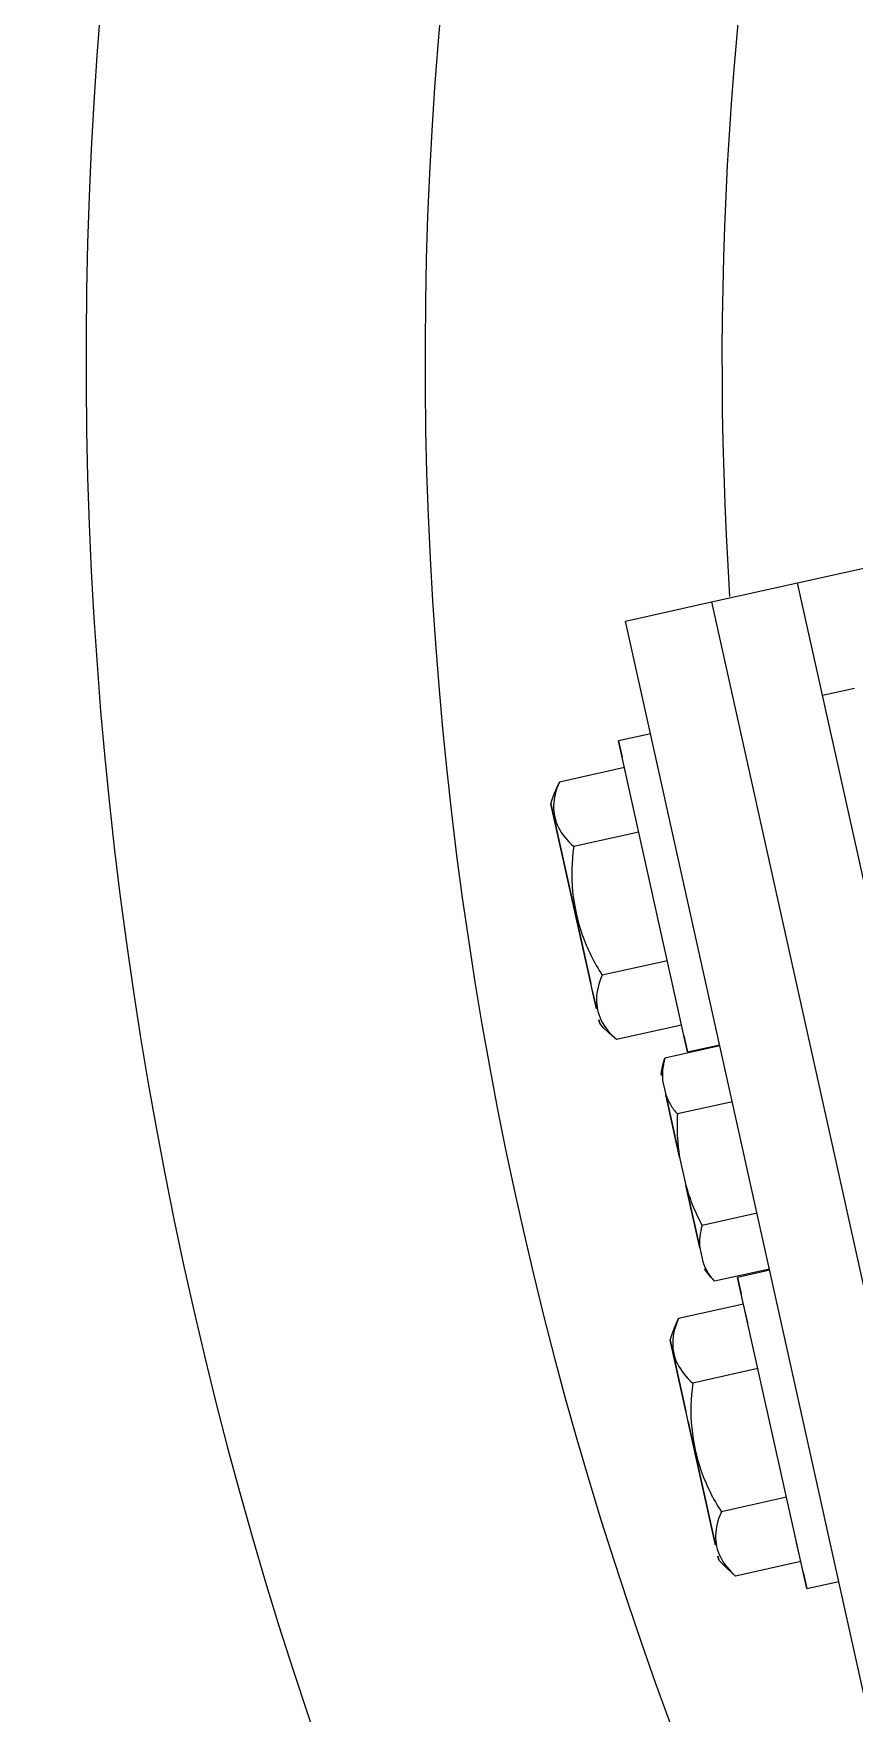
# Model space of a CAD drawing. Header units: millimetres. Extents: x -1534340 to 1713810, y -1348191 to 1114081.
# Drawn here: x 1301140.1 to 1301214.8, y -652008.9 to -651856.1 of the extents above; entities that cross this region are included whole.
import ezdxf

# ---------------------------------------------------------------- set-up
doc = ezdxf.new("R2010")
doc.units = ezdxf.units.MM
doc.header["$LTSCALE"] = 100
for name, color, linetype in [('ccu12-Manh', 8, 'Continuous'), ('KT-Kich thuoc', 9, 'Continuous'), ('SPE-MEP-Electric', 46, 'Continuous'), ('Xref_ST_MBDV Cot vach 30.7.2022$0$Xref_ST_MBDV Cot vach 30.7.2022|Xref_ST_MBDV Cot vach 30.7.2022|Xref_ST_MBDV Cot vach 30.7.2022|Xref_ST_MBDV Cot vach 30.7.2022|A-WALL-PATT', 251, 'Continuous')]:
    doc.layers.add(name, color=color, linetype=linetype)

# ---------------------------------------------------------------- blocks, each defined once
blk = doc.blocks.new('Xref_ST_MBDV Cot vach 30.7.2022$0$Tuong Vay01-flat-1')
at = {"layer": 'Xref_ST_MBDV Cot vach 30.7.2022$0$Xref_ST_MBDV Cot vach 30.7.2022|Xref_ST_MBDV Cot vach 30.7.2022|Xref_ST_MBDV Cot vach 30.7.2022|Xref_ST_MBDV Cot vach 30.7.2022|A-WALL-PATT'}
h = blk.add_hatch(dxfattribs=at)
h.set_pattern_fill('ACET-2D-VATLIEU04', color=256, scale=50, pattern_type=2)
h.set_pattern_definition([(50, (-11139561.84, -1407213.45), (-225.902474, 189.5546825), [37.5, -412.5]), (355, (-11139561.84, -1407213.45), (32.127212, 367.215716), [30, -330]), (100.4514, (-11139531.95, -1407216.06), (-341.231527, -62.944187), [31.870095, -350.571056]), (46.1842, (-11139561.84, -1407113.45), (-319.180497, 306.252097), [56.25, -618.75]), (96.6356, (-11139517.37, -1407120.34), (-516.995922, -60.144022), [47.805144, -525.8565]), (351.1842, (-11139561.84, -1407113.45), (84.740774, 546.39543), [45, -495]), (21, (-11139511.84, -1407138.45), (-105.680822, 275.3079534), [37.5, -412.5]), (326, (-11139511.84, -1407138.45), (206.128805, 305.59852), [30, -330]), (71.4514, (-11139486.97, -1407155.22), (-328.963765, 110.380101), [31.870095, -350.571056]), (37.5, (-11139561.84, -1407213.45), (-78.1345294, 101.8269012), [0, -326, 0, -335, 0, -331.25]), (7.5, (-11139561.84, -1407213.45), (-23.2793464, 176.824191), [0, -191, 0, -318.5, 0, -126.25]), (327.5, (-11139673.34, -1407213.45), (71.9444175, 112.9301145), [0, -125, 0, -390, 0, -517.5000003]), (317.5, (-11139723.34, -1407213.45), (158.0205496, 172.449169), [0, -162.5, 0, -259, 0, -367.5]), (45, (-11139561.84, -1407213.45), (-150.260191, 150.260191), []), (45, (-11139561.84, -1407152.2), (-150.260191, 150.260191), [])])
h.paths.add_polyline_path([(-82665.42, -118500.01), (-81837.42, -121132.03), (-80902.72, -123728.08), (-79862.88, -126283.84), (-78719.64, -128795.04), (-77474.9, -131257.52), (-76130.73, -133667.15), (-74689.38, -136019.95), (-73153.23, -138311.98), (-71524.86, -140539.43), (-69806.97, -142698.6), (-68002.42, -144785.88), (-66114.21, -146797.8), (-64145.5, -148731.01), (-62099.55, -150582.3), (-59979.78, -152348.57), (-57789.72, -154026.89), (-55533, -155614.47), (-53213.4, -157108.65), (-50834.77, -158506.95), (-48401.07, -159807.05), (-45916.36, -161006.78), (-43384.77, -162104.14), (-40810.51, -163097.3), (-38197.89, -163984.61), (-35551.23, -164764.6), (-32874.96, -165435.95), (-30173.53, -165997.57), (-27451.45, -166448.5), (-24701.85, -166789.32), (-4396.73, -168938.26), (36420.02, -167648.22), (41836.49, -160718.64), (12445.39, -24367.66), (8472.91, -9248.97), (-4718.71, -5521.4), (-10557.46, -9946.82), (-34021.19, -27848.25), (-39776.65, -32008.57), (-41248.86, -35293.77), (-45787.32, -38574.38), (-49368.49, -38942), (-57644.19, -44924.07), (-59844.65, -46601.45), (-61968.93, -48362.3), (-64019.6, -50208.35), (-65993.25, -52136.53), (-67886.59, -54143.62), (-69696.47, -56226.28), (-71419.87, -58381.05), (-73053.94, -60604.33), (-74595.93, -62892.43), (-76043.3, -65241.53), (-77393.62, -67647.73), (-78644.64, -70107.01), (-79794.3, -72615.29), (-80840.66, -75168.38), (-81782, -77762.03), (-82616.74, -80391.93), (-83343.48, -83053.69), (-83961.03, -85742.89), (-84468.35, -88455.04), (-84864.6, -91185.63), (-85149.11, -93930.12), (-85321.41, -96683.6), (-85381.3, -99529.51), (-85328.5, -102200.84), (-85163.21, -104955.39), (-84885.7, -107700.59), (-84496.43, -110432.19), (-83996.05, -113145.63), (-83385.37, -115836.4)], flags=16)
h.paths.add_polyline_path([(-83625.46, -118780.63), (-82785.21, -121451.59), (-81836.68, -124086.04), (-80781.46, -126679.6), (-79621.31, -129227.95), (-78358.15, -131726.85), (-76994.1, -134172.14), (-75531.43, -136559.73), (-73972.56, -138885.67), (-72320.1, -141146.07), (-70576.8, -143337.18), (-68745.55, -145455.33), (-66829.42, -147497.01), (-64831.58, -149458.82), (-62755.37, -151337.49), (-60604.25, -153129.89), (-58381.78, -154833.04), (-56091.69, -156444.1), (-53737.77, -157960.38), (-51323.96, -159379.37), (-48854.26, -160698.7), (-46332.79, -161916.18), (-43763.75, -163029.77), (-41151.42, -164037.62), (-38500.15, -164938.06), (-35814.34, -165729.58), (-33098.48, -166410.87), (-30357.09, -166980.79), (-27594.73, -167438.39), (-24815.99, -167782.83), (-4433.74, -169939.93), (36919.56, -168632.94), (42912.69, -160965.6), (13418.23, -24135.12), (9294.84, -8442.07), (-4925.94, -4423.69), (-11162.76, -9150.82), (-34617.48, -27045.38), (-40579.63, -31355.1), (-42051.84, -34640.3), (-46155.98, -37606.97), (-49737.15, -37974.59), (-58240.31, -44121.08), (-60467.12, -45818.54), (-62622.82, -47605.44), (-64703.82, -49478.79), (-66706.66, -51435.49), (-68628.01, -53472.27), (-70464.67, -55585.74), (-72213.56, -57772.38), (-73871.8, -60028.55), (-75436.6, -62350.49), (-76905.37, -64734.35), (-78275.67, -67176.14), (-79545.2, -69671.8), (-80711.86, -72217.17), (-81773.71, -74808.03), (-82728.97, -77440.05), (-83576.05, -80108.85), (-84313.55, -82809.98), (-84940.23, -85538.96), (-85455.06, -88291.23), (-85857.17, -91062.22), (-86145.89, -93847.3), (-86320.76, -96641.84), (-86381.51, -99528.87), (-86327.91, -102240.68), (-86160.19, -105035.66), (-85878.58, -107821.47), (-85483.55, -110593.48), (-84975.76, -113347.05), (-84356.06, -116077.62)])
blk = doc.blocks.new('A$C3D120D72')
for p, q in [((-386.42, 2031.96), (-386.42, 1931.96)), ((-378.39, 1931.96), (-378.39, 2031.96)), ((-370.39, 2031.96), (-370.39, 1931.96)), ((-367.39, 2021.46), (-370.39, 2021.46)), ((-367.39, 2021.46), (-370.39, 2021.46)), ((-367.39, 2019.93), (-367.39, 2021.46)), ((-367.39, 2021.46), (-367.39, 1992.46)), ((-367.39, 2019.93), (-367.39, 2021.46)), ((-367.39, 2021.46), (-367.39, 2019.93)), ((-367.39, 2018.95), (-361.32, 2018.95)), ((-367.39, 2018.95), (-367.39, 2017.21)), ((-360.17, 2017.24), (-360.14, 2017.19)), ((-360.14, 2017.19), (-360.14, 2016.84)), ((-360.14, 2016.84), (-360.14, 2017.19)), ((-360.14, 2017.19), (-360.14, 2016.84)), ((-360.14, 2016.84), (-360.14, 2017.19)), ((-360.14, 2015.82), (-360.14, 1996.72)), ((-360.14, 2004.31), (-360.14, 2015.82)), ((-360.14, 2015.82), (-360.14, 2004.31)), ((-360.14, 2004.31), (-360.14, 2015.82)), ((-367.39, 2012.96), (-361.32, 2012.96)), ((-360.14, 1996.72), (-360.14, 2003.32)), ((-360.14, 2003.32), (-360.14, 1996.72)), ((-360.14, 1996.72), (-360.14, 2003.32)), ((-367.39, 2000.96), (-361.32, 2000.96)), ((-367.39, 1996.7), (-367.39, 1994.96)), ((-360.14, 1996.72), (-360.4, 1996.28)), ((-367.39, 1994.96), (-361.32, 1994.96)), ((-367.39, 1992.46), (-367.39, 1993.98)), ((-367.39, 1992.46), (-367.39, 1993.98)), ((-367.39, 1993.98), (-367.39, 1992.46)), ((-370.39, 1992.46), (-367.39, 1992.46)), ((-370.39, 1992.46), (-367.39, 1992.46)), ((-370.39, 1992.35), (-365.26, 1992.35)), ((-364.61, 1989.09), (-364.61, 1990.41)), ((-364.61, 1989.09), (-364.61, 1983.28)), ((-364.61, 1983.28), (-364.61, 1989.09)), ((-370.39, 1987.15), (-365.26, 1987.15)), ((-364.61, 1980.64), (-364.61, 1983.28)), ((-364.61, 1980.64), (-364.61, 1974.82)), ((-364.61, 1974.82), (-364.61, 1980.64)), ((-370.39, 1976.76), (-365.26, 1976.76)), ((-364.61, 1973.5), (-364.61, 1974.82)), ((-364.61, 1973.02), (-364.61, 1972.86)), ((-364.61, 1972.86), (-364.61, 1973.02)), ((-370.39, 1971.56), (-365.26, 1971.56)), ((-367.39, 1971.46), (-370.39, 1971.46)), ((-367.39, 1971.46), (-370.39, 1971.46)), ((-367.39, 1969.93), (-367.39, 1971.46)), ((-367.39, 1971.46), (-367.39, 1942.46)), ((-367.39, 1969.93), (-367.39, 1971.46)), ((-367.39, 1971.46), (-367.39, 1969.93)), ((-367.39, 1968.95), (-361.32, 1968.95)), ((-367.39, 1968.95), (-367.39, 1967.21)), ((-360.17, 1967.24), (-360.14, 1967.19)), ((-360.14, 1967.19), (-360.14, 1966.84)), ((-360.14, 1966.84), (-360.14, 1967.19)), ((-360.14, 1967.19), (-360.14, 1966.84)), ((-360.14, 1966.84), (-360.14, 1967.19)), ((-360.14, 1965.82), (-360.14, 1946.72)), ((-360.14, 1964.2), (-360.14, 1965.82)), ((-360.14, 1965.82), (-360.14, 1964.2)), ((-360.14, 1964.2), (-360.14, 1965.82)), ((-367.39, 1962.96), (-361.32, 1962.96)), ((-360.14, 1946.72), (-360.14, 1963.48)), ((-360.14, 1963.48), (-360.14, 1946.72)), ((-360.14, 1946.72), (-360.14, 1963.48)), ((-367.39, 1950.96), (-361.32, 1950.96)), ((-367.39, 1946.7), (-367.39, 1944.96)), ((-360.14, 1946.72), (-360.4, 1946.28)), ((-367.39, 1944.96), (-361.32, 1944.96)), ((-367.39, 1942.46), (-367.39, 1943.98)), ((-367.39, 1942.46), (-367.39, 1943.98)), ((-367.39, 1943.98), (-367.39, 1942.46)), ((-389.39, 1942.46), (-386.42, 1942.46)), ((-389.39, 1942.46), (-386.42, 1942.46)), ((-370.39, 1942.46), (-367.39, 1942.46)), ((-370.39, 1942.46), (-367.39, 1942.46)), ((-386.42, 1931.96), (-446.42, 1931.96)), ((-378.39, 1931.96), (-386.42, 1931.96)), ((-370.39, 1931.96), (-378.39, 1931.96))]:
    blk.add_line(p, q)
at = {"flags": 128}
for points in [[(-361.32, 2018.95), (-361.01, 2018.54), (-360.71, 2018.12), (-360.43, 2017.69), (-360.17, 2017.24), (-360.14, 2017.19)], [(-360.14, 1996.72), (-360.4, 1996.28), (-360.68, 1995.84), (-360.97, 1995.42), (-361.28, 1995.01), (-361.32, 1994.96)], [(-365.26, 1992.35), (-365.01, 1991.9), (-364.78, 1991.44), (-364.61, 1991.05)], [(-364.61, 1972.86), (-364.82, 1972.39), (-365.05, 1971.93), (-365.26, 1971.56)], [(-361.32, 1968.95), (-361.01, 1968.54), (-360.71, 1968.12), (-360.43, 1967.69), (-360.17, 1967.24), (-360.14, 1967.19)], [(-360.14, 1946.72), (-360.4, 1946.28), (-360.68, 1945.84), (-360.97, 1945.42), (-361.28, 1945.01), (-361.32, 1944.96)]]:
    blk.add_lwpolyline(points, dxfattribs=at)
for radius, start, end in [(385.83, 318.6296, 40.9107), (354.97, 318.9558, 40.5441), (327.96, 319.9365, 351.208)]:
    blk.add_arc((-704.22, 1981.96), radius, start, end)
for points in [[(-361.32, 2012.96), (-360.83, 2013.61), (-360.18, 2014.93), (-360.17, 2016.96), (-360.83, 2018.29), (-361.32, 2018.95)], [(-361.32, 2000.96), (-360.83, 2002.27), (-360.18, 2004.9), (-360.17, 2008.98), (-360.83, 2011.63), (-361.32, 2012.96)], [(-361.32, 1994.96), (-360.83, 1995.61), (-360.18, 1996.93), (-360.17, 1998.97), (-360.83, 2000.3), (-361.32, 2000.96)], [(-364.61, 1990.41), (-364.65, 1990.74), (-364.79, 1991.39), (-365.08, 1992.03), (-365.26, 1992.35)], [(-365.26, 1987.15), (-365.08, 1987.47), (-364.79, 1988.11), (-364.65, 1988.76), (-364.61, 1989.09)], [(-364.61, 1983.28), (-364.65, 1983.93), (-364.79, 1985.24), (-365.08, 1986.52), (-365.26, 1987.15)], [(-365.26, 1976.76), (-365.08, 1977.4), (-364.79, 1978.68), (-364.65, 1979.98), (-364.61, 1980.64)], [(-364.61, 1974.82), (-364.65, 1975.15), (-364.79, 1975.8), (-365.08, 1976.44), (-365.26, 1976.76)], [(-365.26, 1971.56), (-365.08, 1971.88), (-364.79, 1972.52), (-364.65, 1973.17), (-364.61, 1973.5)], [(-361.32, 1962.96), (-360.83, 1963.61), (-360.18, 1964.93), (-360.18, 1966.96), (-360.83, 1968.29), (-361.32, 1968.95)], [(-361.32, 1950.96), (-360.83, 1952.27), (-360.18, 1954.9), (-360.18, 1958.98), (-360.83, 1961.63), (-361.32, 1962.96)], [(-361.32, 1944.96), (-360.83, 1945.61), (-360.18, 1946.93), (-360.18, 1948.97), (-360.83, 1950.3), (-361.32, 1950.96)]]:
    blk.add_open_spline(points, degree=3)
blk = doc.blocks.new('A$C0A963C12')
at = {"layer": 'SPE-MEP-Electric', "lineweight": 25, "rotation": 192.5267964189844}
blk.add_blockref('A$C3D120D72', (-9016.14, 44119.42), dxfattribs=at)
blk = doc.blocks.new('3123')
blk.add_blockref('Xref_ST_MBDV Cot vach 30.7.2022$0$Tuong Vay01-flat-1', (1285508.25, -552119.21))
at = {"layer": 'KT-Kich thuoc'}
blk.add_blockref('A$C0A963C12', (1309429.51, -694223.32), dxfattribs=at)

msp = doc.modelspace()

# ---------------------------------------------------------------- block references
at = {"layer": 'ccu12-Manh'}
msp.add_blockref('3123', (0, 0), dxfattribs=at)

doc.saveas('drawing.dxf')
